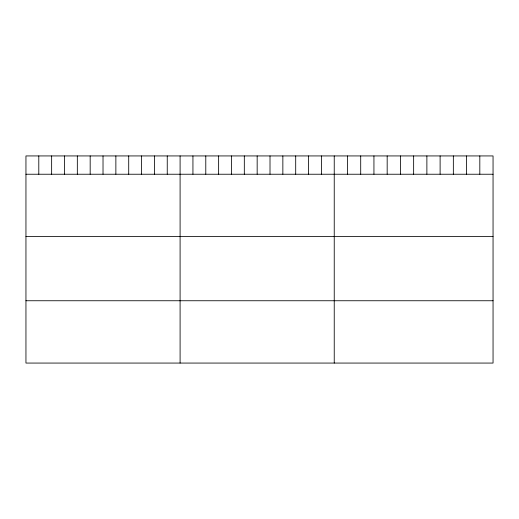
<?xml version="1.0" encoding="UTF-8"?>
<svg xmlns="http://www.w3.org/2000/svg" width="519" height="519" viewBox="0 0 519 519"><rect width="100%" height="100%" fill="white"/><g stroke="black" fill="none" stroke-linecap="round" stroke-linejoin="round"><path stroke-width="0.78" d="M493.05 174.235L493.05 363.066L25.95 363.066L25.95 155.934L493.05 155.934L493.05 174.235L25.95 174.235M25.95 236.547L493.05 236.547M25.95 300.748L493.05 300.748M479.816 155.934L479.816 174.235M466.581 155.934L466.581 174.235M453.346 155.934L453.346 174.235M440.112 155.934L440.112 174.235M426.878 155.934L426.878 174.235M413.643 155.934L413.643 174.235M400.409 155.934L400.409 174.235M387.174 155.934L387.174 174.235M373.94 155.934L373.94 174.235M360.705 155.934L360.705 174.235M347.471 155.934L347.471 174.235M334.236 155.934L334.236 363.066M321.391 155.934L321.391 174.235M308.546 155.934L308.546 174.235M295.7 155.934L295.7 174.235M282.855 155.934L282.855 174.235M270.01 155.934L270.01 174.235M257.165 155.934L257.165 174.235M244.319 155.934L244.319 174.235M231.474 155.934L231.474 174.235M218.629 155.934L218.629 174.235M205.784 155.934L205.784 174.235M192.938 155.934L192.938 174.235M180.093 155.934L180.093 363.066M167.248 155.934L167.248 174.235M154.403 155.934L154.403 174.235M141.557 155.934L141.557 174.235M128.712 155.934L128.712 174.235M115.867 155.934L115.867 174.235M103.022 155.934L103.022 174.235M90.176 155.934L90.176 174.235M77.331 155.934L77.331 174.235M64.486 155.934L64.486 174.235M51.641 155.934L51.641 174.235M38.795 155.934L38.795 174.235"/></g></svg>
